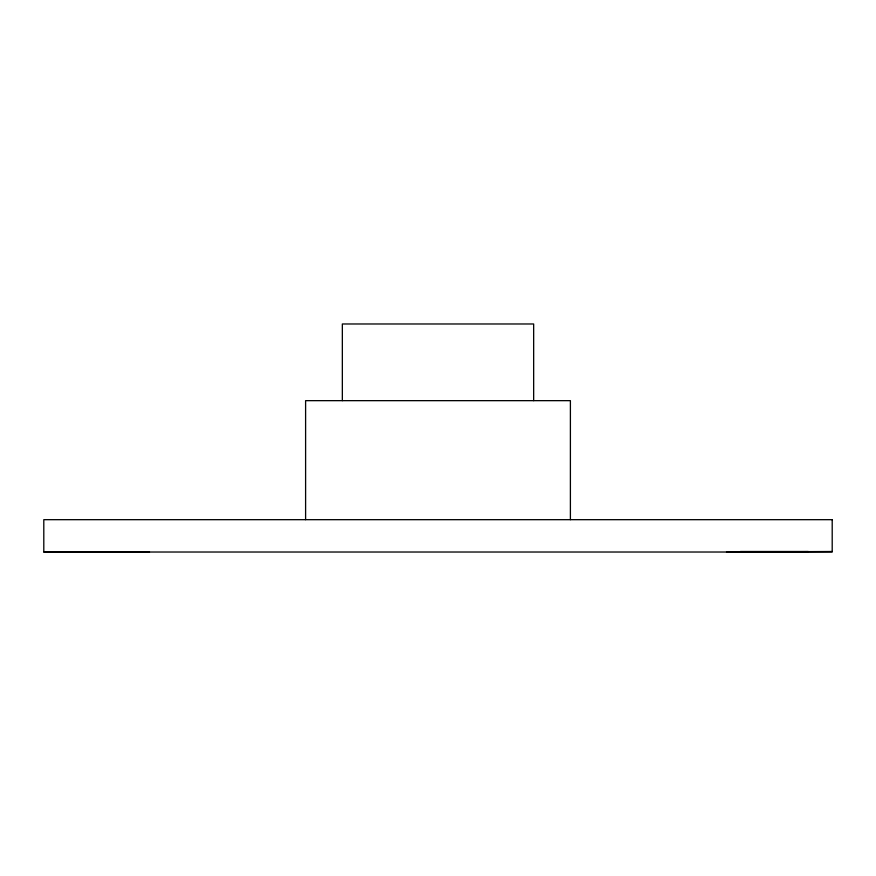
<?xml version="1.0" encoding="UTF-8"?>
<svg xmlns="http://www.w3.org/2000/svg" width="876" height="876" viewBox="0 0 876 876"><rect width="100%" height="100%" fill="white"/><g stroke="black" fill="none" stroke-linecap="round" stroke-linejoin="round"><path stroke-width="1.31" d="M726.5 552.022L832.2 551.508M130.59 551.913L125.29 551.913M740.34 551.508L808.241 551.508M85.038 551.913L78.128 551.913M43.8 551.924L149.5 552.022M68.361 551.913L135.057 551.913M570.396 519.676L570.396 400.66L305.604 400.66L305.604 519.676M533.659 400.66L533.659 323.978L342.341 323.978L342.341 400.66M832.2 519.676L43.8 519.676L43.8 552.022L832.2 552.022L832.2 519.676"/></g></svg>
